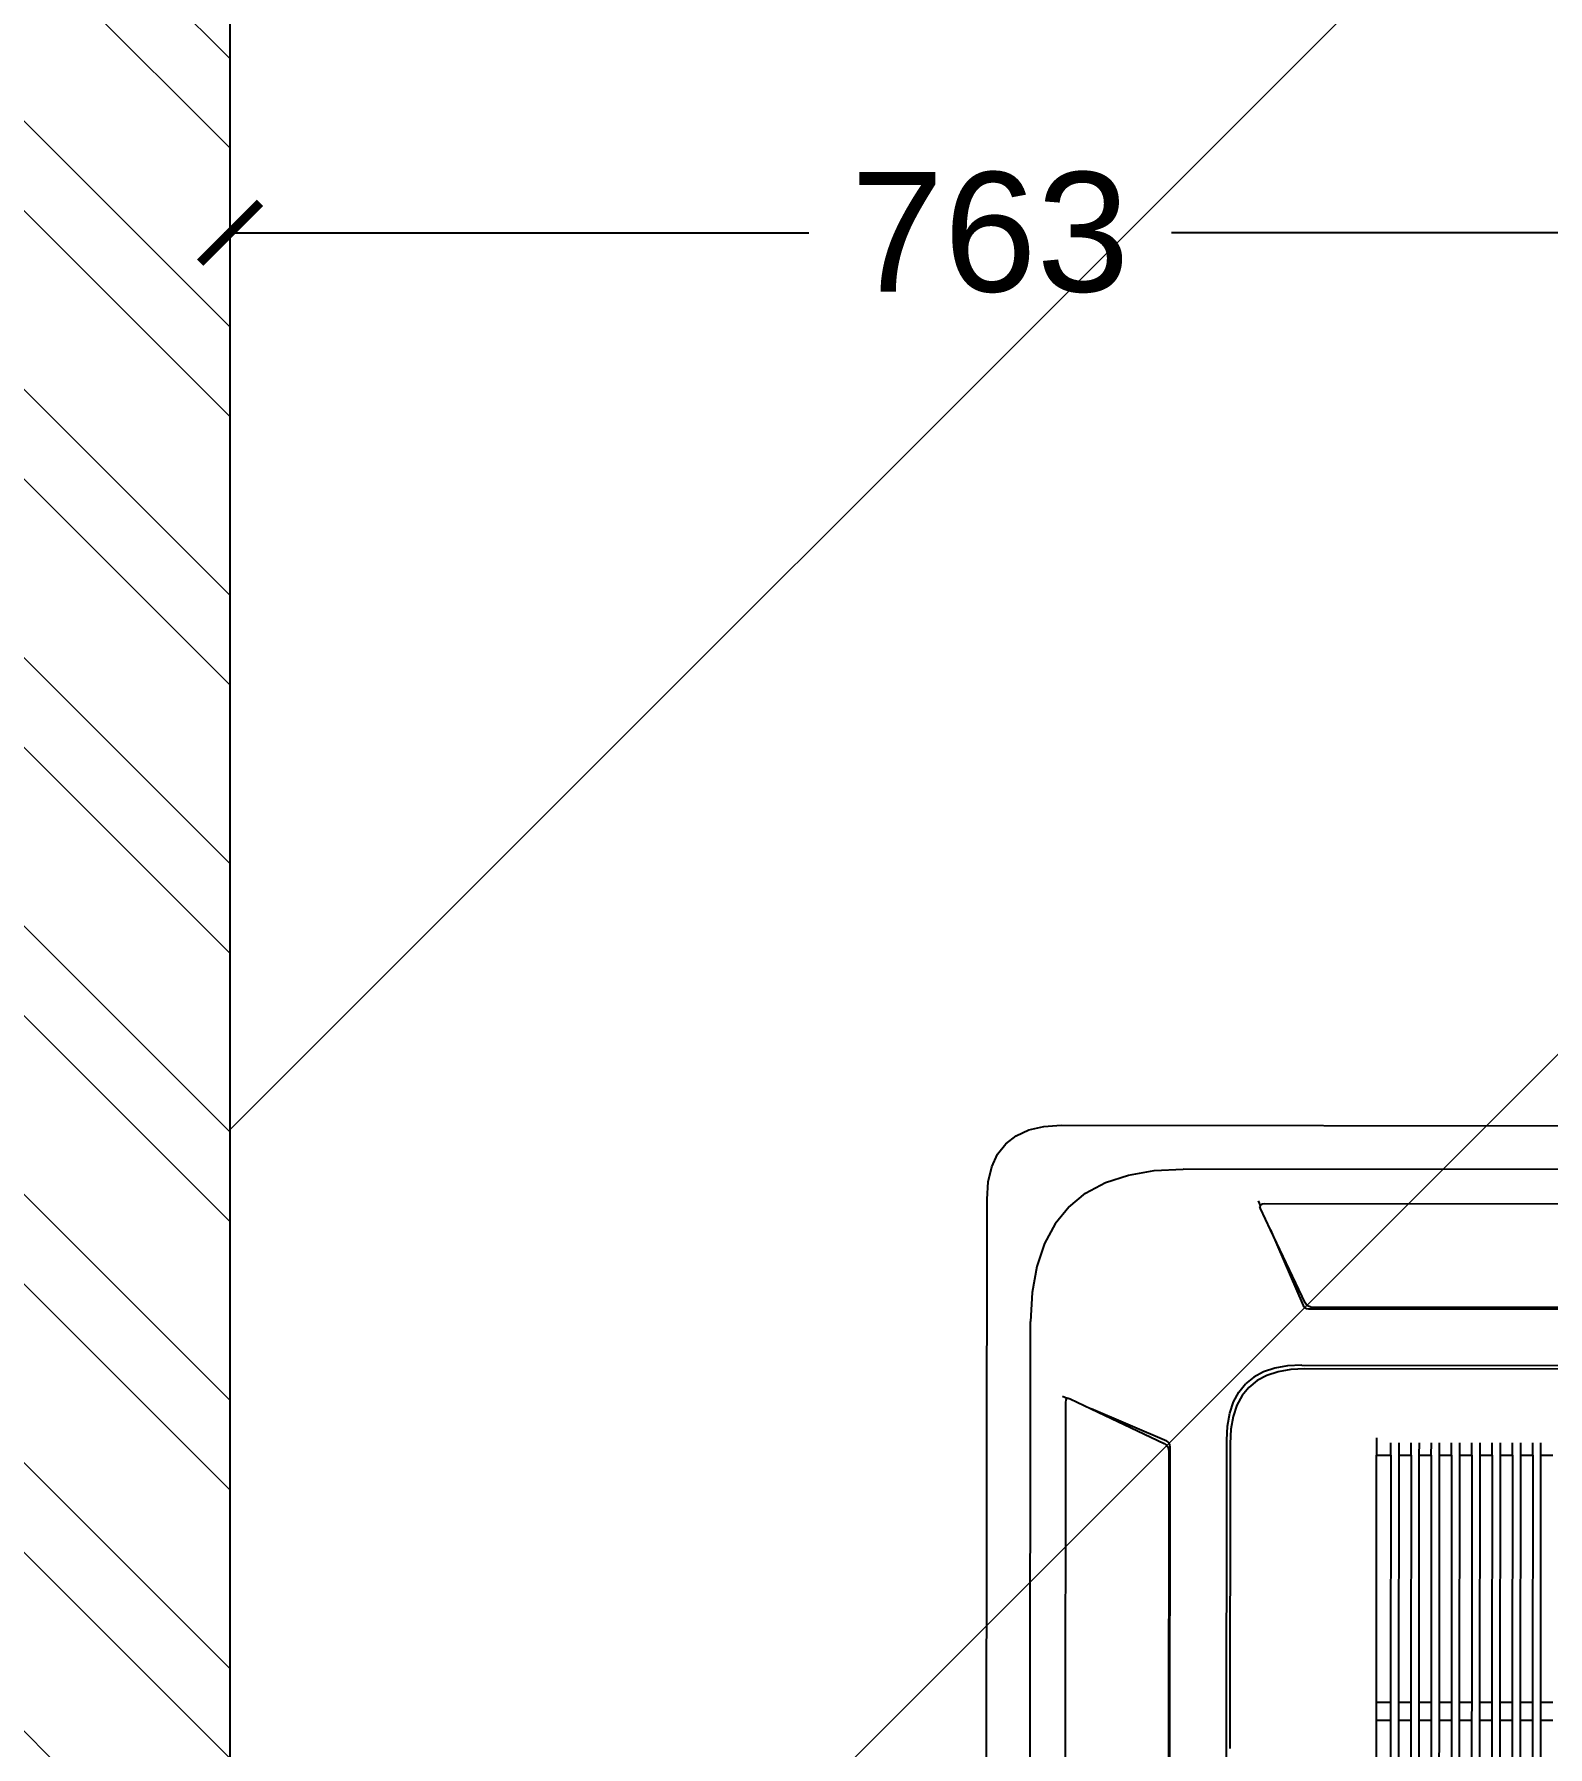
# Model space of a CAD drawing. Header units: millimetres. Extents: x 1464389 to 1998638, y -29162 to 256806.
# Drawn here: x 1722426 to 1723186, y 205767 to 206627 of the extents above; entities that cross this region are included whole.
import ezdxf

# ---------------------------------------------------------------- set-up
doc = ezdxf.new("R2010")
doc.units = ezdxf.units.MM
doc.header["$LTSCALE"] = 15
doc.header["$PDMODE"] = 35
doc.layers.get('0').update_dxf_attribs({"lineweight": 5})
doc.layers.add('dimension', color=1, linetype='Continuous', lineweight=25)
doc.layers.add('ledge wall line', color=252, linetype='Continuous', lineweight=13)
doc.layers.add('NEW WALL', color=5, linetype='Continuous')
doc.layers.add('S-pchat-9', color=9, linetype='Continuous')
doc.styles.add('ARIAL', font='arial.ttf')
doc.dimstyles.new('SC-25', dxfattribs={"dimtxt": 60, "dimasz": 30, "dimexe": 0, "dimexo": 0, "dimgap": 25, "dimtad": 0, "dimdec": 0, "dimzin": 0, "dimdsep": 46, "dimtxsty": 'ARIAL', "dimblk": 'ARCHTICK', "dimcen": 0.09, "dimdle": 3, "dimclrd": 251, "dimclre": 251, "dimclrt": 1, "dimadec": 0, "dimazin": 0, "dimtfac": 1, "dimtdec": 0, "dimtofl": 0, "dimtmove": 0, "dimatfit": 2, "dimfxl": 100, "dimtolj": 1, "dimtzin": 0, "dimarcsym": 0})

# ---------------------------------------------------------------- blocks, each defined once
blk = doc.blocks.new('INTRNAL WALLS')
at = {"layer": 'ledge wall line'}
h = blk.add_hatch(dxfattribs=at)
h.set_pattern_fill('ANSI32', color=256, scale=10, angle=90)
h.paths.add_polyline_path([(881832.91, -153970.07), (884112.06, -153970.07), (884112.06, -153820.07), (881682.91, -153820.07), (881682.91, -157110.07), (881832.91, -157110.07)])
h.paths.add_polyline_path([(882311.74, -149582.3), (883964.96, -149582.3), (883964.79, -149432.3), (881861.74, -149432.3), (881861.74, -147926.87), (881711.74, -147926.87), (881711.74, -149582.3), (882161.74, -149582.3), (882161.74, -152470.07), (881711.74, -152470.07), (881711.74, -152620.07), (883962.06, -152620.07), (883962.06, -152820.07), (884112.06, -152820.07), (884112.06, -152470.12), (882311.74, -152470.07)])
h.paths.add_polyline_path([(880482.91, -151120.07), (875066.91, -151120.07), (875066.91, -151270.07), (876949.91, -151270.07), (876949.91, -152620.07), (877891.16, -152620.07), (877891.16, -152470.07), (877099.91, -152470.07), (877099.91, -151270.07), (878641.41, -151270.07), (878641.41, -152620.07), (878787.52, -152620.07), (878787.52, -151270.07), (878932.91, -151270.07), (880332.91, -151270.07), (880332.91, -152470.07), (879537.67, -152470.07), (879537.67, -152620.07), (880332.91, -152620.07), (880332.91, -152910.69), (880482.91, -152910.69)])
h.paths.add_polyline_path([(880482.91, -148960.86), (880482.91, -147926.87), (880332.91, -147926.87), (880332.91, -148960.86), (874916.91, -148960.86), (874916.91, -149110.86), (880332.91, -149110.86), (880332.91, -150220.07), (880482.91, -150220.07)])
h.paths.add_polyline_path([(880482.91, -146876.87), (877312.59, -146876.87), (877312.59, -144170.87), (880332.91, -144645.48), (880332.91, -145976.87), (880482.91, -145976.87), (880482.91, -144517.22), (876790.89, -143937.05), (876790.89, -143774.89), (876640.89, -143774.89), (876640.89, -144065.32), (877162.59, -144147.3), (877162.59, -146876.87), (875066.91, -146876.87), (875066.91, -147026.87), (880482.91, -147026.87)])
h.paths.add_polyline_path([(884112.06, -145078.14), (881711.74, -144708.37), (881711.74, -145076.87), (881861.74, -145076.87), (881861.74, -144883.25), (883962.06, -145206.8), (883962.06, -146876.87), (881711.74, -146876.87), (881711.74, -147026.87), (883962.06, -147026.87), (883967.22, -151569.39), (884117.22, -151569.39)])
h.paths.add_polyline_path([(886926.91, -144297.61), (886776.91, -144274.5), (886776.91, -148282.3), (884114.61, -148282.3), (884114.73, -148432.3), (886926.91, -148432.3)])
h.paths.add_polyline_path([(889910.91, -149432.3), (889910.91, -144757.49), (889760.91, -144734.19), (889760.91, -149432.3), (886221.1, -149432.3), (886221.1, -149582.3), (889760.91, -149582.3), (889760.91, -155900.07), (889910.91, -155900.07)])
h.paths.add_polyline_path([(881637.91, -158065.07), (881682.91, -158065.07), (881682.91, -157965.07), (881537.91, -157965.07), (881537.91, -159250.45), (881637.91, -159250.45)])
h.paths.add_polyline_path([(882036.76, -160000.45), (881537.91, -160000.45), (881537.91, -160100.45), (882036.76, -160100.45)])
h.paths.add_polyline_path([(884112.06, -154870.07), (883962.06, -154870.07), (883962.06, -157860.07), (884112.06, -157860.07)])
h.paths.add_polyline_path([(880782.91, -155839.99), (880482.91, -155839.99), (880482.91, -153810.69), (878182.91, -153810.69), (878182.91, -153970.07), (880332.91, -153970.07), (880332.91, -155839.99), (878332.91, -155839.99), (878332.91, -154720.07), (878182.91, -154720.07), (878182.91, -155839.99), (877312.59, -155839.99), (877162.59, -155839.99), (877162.59, -157110.18), (877312.59, -157110.18), (877312.59, -155989.99), (880783.03, -155987.31)])
h.paths.add_polyline_path([(876412.59, -155839.99), (875066.91, -155839.99), (875066.91, -155989.99), (876412.59, -155989.99)])
h.paths.add_polyline_path([(876862.59, -157859.99), (875066.91, -157859.99), (875066.91, -158009.99), (876862.59, -158009.99)])
h.paths.add_polyline_path([(876791.2, -142736.21), (876640.89, -142713.94), (876640.89, -142875.89), (876791.2, -142875.89)])
h.paths.add_polyline_path([(884112.06, -143864.16), (883962.06, -143840.87), (883962.06, -144155.21), (884112.06, -144155.21)])
at = {"layer": 'NEW WALL'}
blk.add_lwpolyline([(889760.91, -155900.07), (889910.91, -155900.07), (889910.91, -149432.3)], dxfattribs=at)
blk = doc.blocks.new('_ArchTick')
at = {"color": 0, "linetype": 'ByBlock', "const_width": 0.15}
blk.add_lwpolyline([(-0.5, -0.5), (0.5, 0.5)], dxfattribs=at)
blk = doc.blocks.new('*D782')
at = {"layer": 'Defpoints', "color": 0, "ltscale": 0.25, "transparency": 16777216}
for p in [(1722524.34, 206527.16), (1723287.25, 206527.16), (1723287.25, 206527.16)]:
    blk.add_point(p, dxfattribs=at)
at = {"layer": 'dimension', "color": 251, "lineweight": -2, "ltscale": 0.25, "transparency": 16777216}
for p, q in [((1722521.34, 206527.16), (1722814.75, 206527.16)), ((1722524.34, 206527.16), (1722524.34, 206527.16)), ((1723290.25, 206527.16), (1722996.83, 206527.16))]:
    blk.add_line(p, q, dxfattribs=at)
at = {"layer": 'dimension', "color": 251, "lineweight": -2, "ltscale": 0.25, "transparency": 16777216, "xscale": 30, "yscale": 30, "zscale": 30, "rotation": 180}
blk.add_blockref('_ArchTick', (1722524.34, 206527.16), dxfattribs=at)
at = {"layer": 'dimension', "color": 251, "lineweight": -2, "ltscale": 0.25, "transparency": 16777216, "xscale": 30, "yscale": 30, "zscale": 30}
blk.add_blockref('_ArchTick', (1723287.25, 206527.16), dxfattribs=at)
at = {"layer": 'dimension', "color": 1, "ltscale": 0.25, "transparency": 16777216, "insert": (1722905.79, 206527.16), "char_height": 60, "attachment_point": 5, "style": 'ARIAL'}
blk.add_mtext('\\A1;763', dxfattribs=at)
blk = doc.blocks.new('cassette acplan')
at = {"layer": 'S-pchat-9', "ltscale": 0.25}
for p, q in [((-290.97, -1058.54), (-284.59, -1055.64)), ((-284.59, -1055.64), (-277.04, -1053.91)), ((-277.04, -1053.91), (-268.34, -1053.33)), ((-268.34, -1053.33), (422.96, -1053.91)), ((-300.27, -1067.81), (-296.2, -1062.6)), ((-296.2, -1062.6), (-290.97, -1058.54)), ((-304.92, -1081.74), (-303.17, -1074.2)), ((-303.17, -1074.2), (-300.27, -1067.81)), ((-305.51, -1090.44), (-304.92, -1081.74)), ((-256.07, -1087.47), (-246.11, -1082.12)), ((-246.11, -1082.12), (-234.63, -1078.3)), ((-234.63, -1078.3), (-221.61, -1076.01)), ((-221.61, -1076.01), (-207.07, -1075.26)), ((361.64, -1075.73), (-207.07, -1075.26)), ((-306.08, -1781.74), (-305.51, -1090.44)), ((-264.5, -1094.35), (-256.07, -1087.47)), ((-169.46, -1091.23), (-168.46, -1093.59)), ((-264.5, -1094.35), (-271.4, -1102.77)), ((-168.46, -1093.59), (-168.6, -1094.07)), ((-168.6, -1094.12), (-168.6, -1094.07)), ((-168.3, -1095.13), (-168.6, -1094.12)), ((-168.38, -1093.35), (-168.46, -1093.59)), ((-167.66, -1092.92), (-168.38, -1093.35)), ((-163.26, -1105.75), (-168.3, -1095.13)), ((-166.44, -1092.78), (-167.66, -1092.92)), ((320.99, -1093.18), (-166.44, -1092.78)), ((-271.4, -1102.77), (-276.76, -1112.71)), ((-163.26, -1105.75), (-146.99, -1143.78)), ((-145.83, -1142.42), (-163.26, -1105.75)), ((-276.76, -1112.71), (-280.6, -1124.19)), ((-280.6, -1124.19), (-282.91, -1137.21)), ((-282.91, -1137.21), (-283.69, -1151.75)), ((-145.17, -1143.43), (-145.83, -1142.42)), ((-284.16, -1720.46), (-283.69, -1151.75)), ((-146.99, -1143.78), (-146.73, -1144.23)), ((-146.87, -1144.1), (-146.73, -1144.23)), ((-146.73, -1144.23), (-145.97, -1144.9)), ((-145.97, -1144.9), (-145.16, -1145.25)), ((-145.52, -1145.2), (-145.16, -1145.25)), ((-144.27, -1144.15), (-145.17, -1143.43)), ((-145.16, -1145.25), (-144.15, -1145.37)), ((-143.14, -1144.58), (-144.27, -1144.15)), ((-144.15, -1145.37), (298.61, -1145.73)), ((-141.77, -1144.73), (-143.14, -1144.58)), ((296.24, -1145.09), (-141.77, -1144.73)), ((-166.79, -1177.12), (-171.7, -1179.75)), ((-161.13, -1175.24), (-166.79, -1177.12)), ((-159.5, -1177.02), (-165.12, -1178.89)), ((-154.71, -1174.11), (-161.13, -1175.24)), ((-153.13, -1175.9), (-159.5, -1177.02)), ((-147.55, -1173.74), (-154.71, -1174.11)), ((-146.01, -1175.54), (-153.13, -1175.9)), ((-147.55, -1173.74), (301.96, -1174.11)), ((300.42, -1175.91), (-146.01, -1175.54)), ((-179.25, -1187.29), (-175.85, -1183.15)), ((-174.12, -1184.88), (-177.49, -1189)), ((-171.7, -1179.75), (-175.85, -1183.15)), ((-169.99, -1181.51), (-174.12, -1184.88)), ((-165.12, -1178.89), (-169.99, -1181.51)), ((-265.42, -1190.39), (-267.77, -1189.38)), ((-266.23, -1192.41), (-266.64, -1679.83)), ((-266.09, -1191.18), (-266.23, -1192.41)), ((-265.66, -1190.46), (-266.09, -1191.18)), ((-265.42, -1190.39), (-265.66, -1190.46)), ((-264.94, -1190.25), (-265.42, -1190.39)), ((-264.94, -1190.25), (-264.89, -1190.25)), ((-264.89, -1190.25), (-263.88, -1190.55)), ((-263.88, -1190.55), (-253.28, -1195.61)), ((-183.78, -1197.85), (-181.89, -1192.2)), ((-180.12, -1193.87), (-182, -1199.49)), ((-181.89, -1192.2), (-179.25, -1187.29)), ((-177.49, -1189), (-180.12, -1193.87)), ((-215.26, -1211.94), (-253.28, -1195.61)), ((-253.28, -1195.61), (-216.62, -1213.1)), ((-184.92, -1204.27), (-183.78, -1197.85)), ((-182, -1199.49), (-183.13, -1205.86)), ((-214.82, -1212.2), (-215.26, -1211.94)), ((-214.94, -1212.06), (-214.82, -1212.2)), ((-185.68, -1660.94), (-185.3, -1211.43)), ((-185.3, -1211.43), (-184.92, -1204.27)), ((-183.13, -1205.86), (-183.51, -1212.97)), ((-110.05, -1210.14), (-110.05, -1218.83)), ((-216.62, -1213.1), (-215.62, -1213.76)), ((-215.62, -1213.76), (-214.9, -1214.66)), ((-214.9, -1214.66), (-214.47, -1215.79)), ((-214.14, -1212.96), (-214.82, -1212.2)), ((-214.32, -1217.16), (-214.69, -1655.17)), ((-214.47, -1215.79), (-214.32, -1217.16)), ((-213.8, -1213.77), (-214.14, -1212.96)), ((-214.05, -1657.55), (-213.68, -1214.78)), ((-213.8, -1213.77), (-213.84, -1213.42)), ((-213.68, -1214.78), (-213.8, -1213.77)), ((-183.51, -1212.97), (-183.64, -1366.11)), ((-110.16, -1342.98), (-110.05, -1218.83)), ((-110.05, -1218.83), (-102.93, -1218.84)), ((-102.93, -1218.84), (-103.04, -1342.99)), ((-102.93, -1218.84), (-102.93, -1212.64)), ((-98.89, -1342.99), (-98.79, -1218.84)), ((-98.79, -1218.84), (-98.79, -1212.64)), ((-98.79, -1218.84), (-92.76, -1218.85)), ((-92.76, -1218.85), (-92.86, -1343)), ((-92.76, -1218.85), (-92.75, -1212.65)), ((-88.72, -1343), (-88.62, -1218.85)), ((-88.62, -1218.85), (-88.61, -1212.65)), ((-88.62, -1218.85), (-82.59, -1218.86)), ((-82.59, -1218.86), (-82.69, -1343)), ((-82.59, -1218.86), (-82.58, -1212.65)), ((-78.55, -1343.01), (-78.44, -1218.86)), ((-78.44, -1218.86), (-78.44, -1212.66)), ((-78.44, -1218.86), (-72.41, -1218.87)), ((-72.41, -1218.87), (-72.52, -1343.01)), ((-72.41, -1218.87), (-72.41, -1212.66)), ((-68.37, -1343.02), (-68.27, -1218.87)), ((-68.27, -1218.87), (-68.27, -1212.67)), ((-68.27, -1218.87), (-62.24, -1218.87)), ((-62.24, -1218.87), (-62.34, -1343.02)), ((-62.24, -1218.87), (-62.23, -1212.67)), ((-58.2, -1343.02), (-58.1, -1218.88)), ((-58.1, -1218.88), (-58.09, -1212.67)), ((-58.1, -1218.88), (-52.07, -1218.88)), ((-52.07, -1218.88), (-52.17, -1343.03)), ((-52.07, -1218.88), (-52.06, -1212.68)), ((-48.03, -1343.03), (-47.92, -1218.89)), ((-47.92, -1218.89), (-47.92, -1212.68)), ((-47.92, -1218.89), (-41.89, -1218.89)), ((-41.89, -1218.89), (-42, -1343.04)), ((-41.89, -1218.89), (-41.89, -1212.69)), ((-37.85, -1343.04), (-37.75, -1218.89)), ((-37.75, -1218.89), (-37.75, -1212.69)), ((-37.75, -1218.89), (-31.72, -1218.9)), ((-31.72, -1218.9), (-31.82, -1343.05)), ((-31.72, -1218.9), (-31.72, -1212.7)), ((-27.68, -1343.05), (-27.58, -1218.9)), ((-27.58, -1218.9), (-27.57, -1212.7)), ((-27.58, -1218.9), (-21.55, -1218.91)), ((-103.04, -1342.99), (-110.16, -1342.98)), ((-110.16, -1351.85), (-110.16, -1342.98)), ((-103.04, -1342.99), (-103.04, -1351.86)), ((-98.9, -1351.86), (-98.89, -1342.99)), ((-92.86, -1343), (-98.89, -1342.99)), ((-92.86, -1343), (-92.87, -1351.86)), ((-88.73, -1351.87), (-88.72, -1343)), ((-82.69, -1343), (-88.72, -1343)), ((-82.69, -1343), (-82.7, -1351.87)), ((-72.52, -1343.01), (-78.55, -1343.01)), ((-78.55, -1351.88), (-78.55, -1343.01)), ((-72.52, -1343.01), (-72.52, -1351.88)), ((-68.38, -1351.88), (-68.37, -1343.02)), ((-62.34, -1343.02), (-68.37, -1343.02)), ((-62.34, -1343.02), (-62.35, -1351.89)), ((-58.21, -1351.89), (-58.2, -1343.02)), ((-52.17, -1343.03), (-58.2, -1343.02)), ((-52.17, -1343.03), (-52.18, -1351.9)), ((-42, -1343.04), (-48.03, -1343.03)), ((-48.03, -1351.9), (-48.03, -1343.03)), ((-42, -1343.04), (-42, -1351.91)), ((-37.86, -1351.91), (-37.85, -1343.04)), ((-31.82, -1343.05), (-37.85, -1343.04)), ((-31.82, -1343.05), (-31.83, -1351.91)), ((-27.69, -1351.92), (-27.68, -1343.05)), ((-21.65, -1343.05), (-27.68, -1343.05)), ((-110.3, -1520.65), (-110.16, -1351.85)), ((-110.16, -1351.85), (-103.04, -1351.86)), ((-103.04, -1351.86), (-103.18, -1520.66)), ((-99.04, -1520.66), (-98.9, -1351.86)), ((-98.9, -1351.86), (-92.87, -1351.86)), ((-92.87, -1351.86), (-93.01, -1520.67)), ((-88.87, -1520.67), (-88.73, -1351.87)), ((-88.73, -1351.87), (-82.7, -1351.87)), ((-82.7, -1351.87), (-82.84, -1520.67)), ((-78.69, -1520.68), (-78.55, -1351.88)), ((-78.55, -1351.88), (-72.52, -1351.88)), ((-72.52, -1351.88), (-72.66, -1520.68)), ((-68.52, -1520.69), (-68.38, -1351.88)), ((-68.38, -1351.88), (-62.35, -1351.89)), ((-62.35, -1351.89), (-62.49, -1520.69)), ((-58.35, -1520.7), (-58.21, -1351.89)), ((-58.21, -1351.89), (-52.18, -1351.9)), ((-52.18, -1351.9), (-52.32, -1520.7)), ((-48.17, -1520.7), (-48.03, -1351.9)), ((-48.03, -1351.9), (-42, -1351.91)), ((-42, -1351.91), (-42.14, -1520.71)), ((-38, -1520.71), (-37.86, -1351.91)), ((-37.86, -1351.91), (-31.83, -1351.91)), ((-31.83, -1351.91), (-31.97, -1520.72)), ((-27.83, -1520.72), (-27.69, -1351.92)), ((-27.69, -1351.92), (-21.66, -1351.92))]:
    blk.add_line(p, q, dxfattribs=at)

msp = doc.modelspace()

# ---------------------------------------------------------------- hatches: boundary and pattern name
at = {"true_color": 0x636466}
h = msp.add_hatch(dxfattribs=at)
h.set_pattern_fill('ANSI31', color=251, scale=140)
h.set_pattern_definition([(45, (882263.97, 177990.95), (-314.30896, 314.30896), [])])
h.paths.add_polyline_path([(1722524.33, 204340.54), (1724050.16, 204340.54), (1724050.16, 212657.11), (1722524.33, 212657.11)])

# ---------------------------------------------------------------- block references
for name, p in [('INTRNAL WALLS', (832613.42, 358933.98)), ('cassette acplan', (1723209.79, 207132.42))]:
    msp.add_blockref(name, p)

# ---------------------------------------------------------------- dimensions: what is measured, and where the dimension line sits
at = {"layer": 'dimension', "ltscale": 0.25}
dim = msp.add_linear_dim(base=(1723287.25, 206527.16), p1=(1722524.34, 206527.16), p2=(1723287.25, 206527.16), dimstyle='SC-25', dxfattribs=at)
dim.commit()
dim.dimension.update_dxf_attribs({"geometry": '*D782', "text_midpoint": (1722905.79, 206527.16)})

doc.saveas('drawing.dxf')
